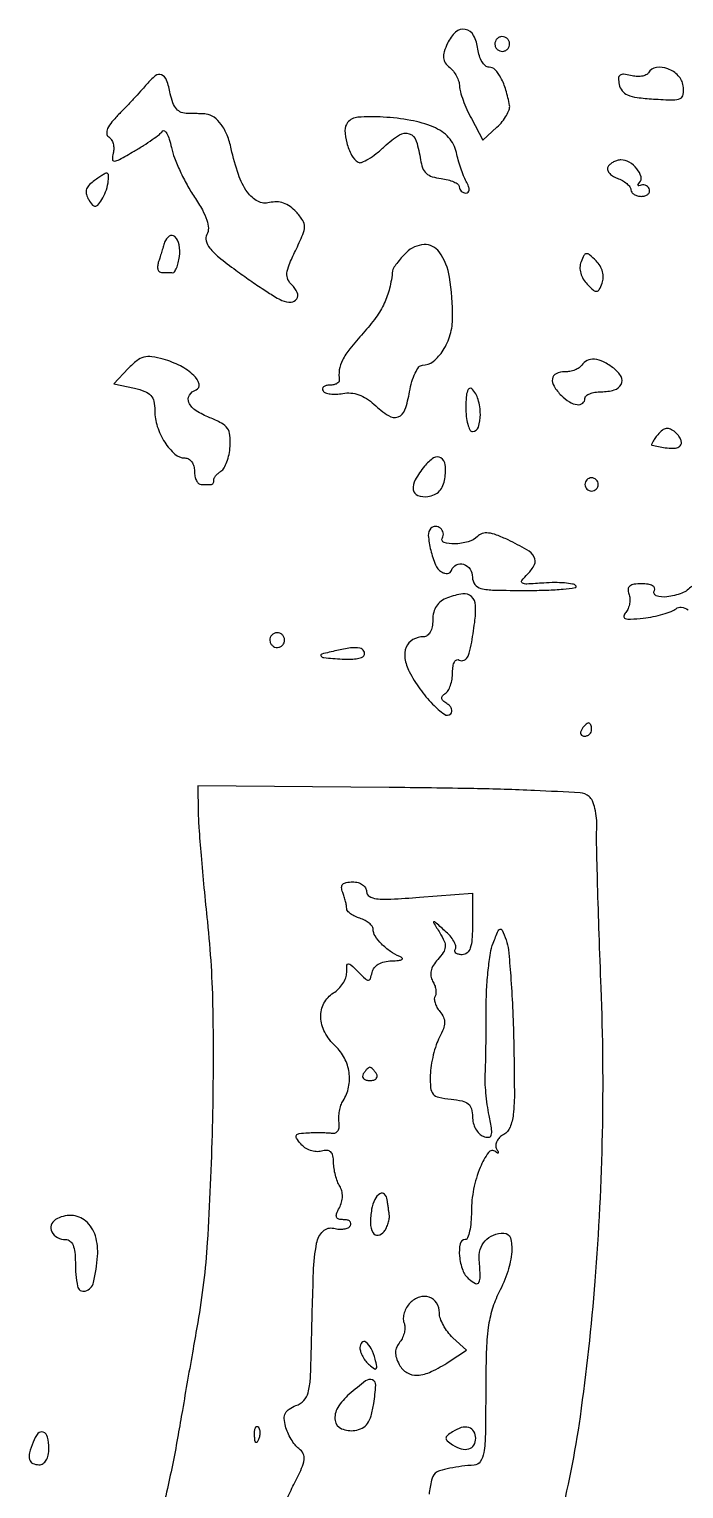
# Model space of a CAD drawing. Extents: x 0 to 5034, y 0 to 2560.
# Drawn here: x 3132 to 3230.9, y 1321.4 to 1541.7 of the extents above; entities that cross this region are included whole.
import ezdxf

# ---------------------------------------------------------------- set-up
doc = ezdxf.new("R2010")
doc.units = 0

msp = doc.modelspace()

# ---------------------------------------------------------------- linework, layer by layer
for points in [[(3195.234318, 1539.614928, 0.02992), (3194.733659, 1538.31527, 0.099205), (3194.633434, 1537.408809, 0.129597), (3194.898158, 1536.673103, 0.068837), (3195.556038, 1535.953493, -0.056431), (3196.111776, 1535.374988, -0.042153), (3196.588149, 1534.629041, -0.043018), (3196.920699, 1533.83828, -0.071713), (3197.041916, 1533.127555, 0.063446), (3197.171085, 1532.286954, 0.017643), (3197.584227, 1531.016803, 0.017509), (3198.158046, 1529.599816, 0.017548), (3198.829222, 1528.227517), (3200.574613, 1524.955035), (3202.704436, 1526.939267, 0.034677), (3203.502655, 1527.793616, 0.03895), (3204.141585, 1528.719055, 0.042498), (3204.54871, 1529.580588, 0.13375), (3204.606042, 1530.21175, 0.029062), (3204.050114, 1532.549778, 0.050314), (3203.287566, 1534.393898, 0.066669), (3202.409776, 1535.608553, 0.205804), (3201.499035, 1536, -0.180007), (3200.952962, 1536.203177, -0.077131), (3200.441214, 1536.805301, -0.062184), (3200.038359, 1537.692415, -0.046822), (3199.816422, 1538.741449, 0.095322), (3199.173213, 1540.784658, 0.225557), (3197.917077, 1541.704488, 0.235887), (3196.45783, 1541.292864, 0.101605)], [(3202.552786, 1540.08541, 0.099038), (3202.401684, 1539.679226, 0.097945), (3202.417584, 1539.244476, 0.097945), (3202.597789, 1538.848514, 0.099038), (3202.91459, 1538.552786, 0.099038), (3203.320774, 1538.401684, 0.097945), (3203.755524, 1538.417584, 0.097945), (3204.151486, 1538.597789, 0.099038), (3204.447214, 1538.91459, 0.099038), (3204.598316, 1539.320774, 0.097945), (3204.582416, 1539.755524, 0.097945), (3204.402211, 1540.151486, 0.099038), (3204.08541, 1540.447214, 0.099038), (3203.679226, 1540.598316, 0.097945), (3203.244476, 1540.582416, 0.097945), (3202.848514, 1540.402211, 0.099038)], [(3225.593364, 1535.151066, -0.153023), (3225.212965, 1534.821759, -0.06443), (3224.556057, 1534.632038, -0.055386), (3223.745566, 1534.598123, -0.046769), (3222.898139, 1534.736888, 0.034435), (3221.840452, 1534.936944, 0.196403), (3221.300296, 1534.787581, 0.231474), (3221.071913, 1534.324543, 0.04782), (3221.158129, 1533.393008, 0.124472), (3221.595816, 1532.452411, 0.12202), (3222.430797, 1531.824533, 0.068078), (3223.873494, 1531.431503, 0.016552), (3226.336138, 1531.192058, 0.008785), (3229.309276, 1531.054435, 0.112383), (3230.396567, 1531.269344, 0.265694), (3230.84533, 1531.881689, 0.063551), (3230.827144, 1533.192058, 0.156134), (3230.090306, 1534.715189, 0.113558), (3228.509828, 1535.760422, 0.128585), (3226.780824, 1535.938077, 0.219383)], [(3149.789427, 1533.434696, -0.011218), (3149.107057, 1532.643204, -0.003563), (3148.055516, 1531.494012, -0.003555), (3146.864975, 1530.229534, -0.003951), (3145.697436, 1529.026199, 0.021227), (3144.520234, 1527.725905, 0.063831), (3143.879692, 1526.717312, 0.12433), (3143.73693, 1525.978737, 0.244921), (3144.034554, 1525.478645, -0.117243), (3144.435529, 1525.076386, -0.071565), (3144.70257, 1524.457741, -0.065343), (3144.801268, 1523.726192, -0.064937), (3144.708246, 1522.992334, 0.065465), (3144.595161, 1522.092624, 0.442189), (3144.89163, 1521.826019, 0.100823), (3145.663824, 1522.065933, 0.005608), (3147.871128, 1523.310539, 0.010507), (3149.307526, 1524.182627, 0.012536), (3150.622401, 1525.066312, 0.011337), (3151.689313, 1525.859805, 0.076107), (3152.141302, 1526.338487, -0.412202), (3152.446471, 1526.39529, -0.116576), (3152.808009, 1525.999944, -0.051796), (3153.18598, 1525.118654, -0.022445), (3153.51039, 1523.88314, 0.038547), (3153.98209, 1522.296348, 0.017191), (3154.832388, 1520.287337, 0.016898), (3155.882269, 1518.213072, 0.021947), (3156.988811, 1516.392901, -0.019641), (3158.18576, 1514.444307, -0.047607), (3158.868161, 1512.901413, -0.069003), (3159.09498, 1511.679186, -0.139879), (3158.871725, 1510.735269, 0.196159), (3158.7534, 1509.776608, 0.104771), (3159.306601, 1508.696593, 0.051925), (3160.681041, 1507.323559, 0.012287), (3163.252001, 1505.342367, 0.006227), (3165.387222, 1503.819524, 0.007163), (3167.463114, 1502.421307, 0.006507), (3169.252575, 1501.285867, 0.040654), (3170.218175, 1500.793997, 0.100787), (3171.585615, 1500.532466, 0.253282), (3172.444229, 1501.010544, 0.251843), (3172.516335, 1501.993964, 0.100133), (3171.704934, 1503.13092, -0.101313), (3171.115474, 1503.96098, -0.131073), (3170.971927, 1504.880246, -0.071813), (3171.294883, 1506.149613, -0.01439), (3172.252126, 1508.285706, 0.011301), (3173.370932, 1510.741552, 0.096798), (3173.623721, 1511.916726, 0.15042), (3173.349114, 1512.872718, 0.039331), (3172.362911, 1514.151481, 0.05246), (3171.44348, 1514.974974, 0.073419), (3170.466105, 1515.482575, 0.077616), (3169.426894, 1515.66901, 0.067225), (3168.325202, 1515.545484, -0.185494), (3166.561775, 1515.759753, -0.11709), (3164.98512, 1517.144965, -0.072155), (3163.637135, 1519.780582, -0.029179), (3162.556159, 1523.680902, 0.041434), (3161.934806, 1525.726873, 0.062852), (3161.039293, 1527.353689, 0.077733), (3159.949906, 1528.446354, 0.130444), (3158.75, 1528.914963, 0.016808), (3158.33505, 1528.947933, 0.003761), (3157.625469, 1528.97502, 0.003898), (3156.805274, 1528.993755, 0.003761), (3155.975, 1529, -0.093067), (3155.012391, 1529.180739, -0.120774), (3154.279861, 1529.694444, -0.09273), (3153.740222, 1530.607282, -0.037911), (3153.35, 1532, 0.035622), (3152.782397, 1534.062048, 0.215217), (3152.03351, 1534.844016, 0.270245), (3151.080688, 1534.705034, 0.052301)], [(3180.143296, 1527.636359, 0.178077), (3179.739849, 1526.436464, 0.058083), (3180.012491, 1524.557993, 0.05753), (3180.731309, 1522.732402, 0.132565), (3181.732862, 1521.6651, 0.24377), (3182.254551, 1521.625711, 0.03326), (3183.261351, 1522.136304, 0.032095), (3184.45751, 1522.954662, 0.021857), (3185.710291, 1524.026871, -0.044067), (3187.961493, 1525.786771, -0.237274), (3189.460657, 1525.951607, -0.231172), (3190.513618, 1524.843785, -0.042074), (3191.154182, 1522, 0.058214), (3191.468303, 1520.788782, 0.116161), (3192.025236, 1519.977041, 0.108971), (3192.912754, 1519.467597, 0.047397), (3194.25, 1519.183578, -0.031666), (3195.303222, 1518.994241, -0.046395), (3196.192187, 1518.685866, -0.056702), (3196.811837, 1518.314506, -0.233512), (3197, 1517.933578, 0.107206), (3197.077259, 1517.57739, 0.099515), (3197.296239, 1517.274238, 0.095828), (3197.62348, 1517.070994, 0.09143), (3198.008474, 1517, 0.178563), (3198.361607, 1517.130266, 0.210398), (3198.51518, 1517.448798, 0.102427), (3198.422663, 1517.988931, 0.030686), (3198.068877, 1518.75, -0.02848), (3197.666271, 1519.606194, -0.013267), (3197.23842, 1520.756564, -0.013095), (3196.852035, 1521.990974, -0.01784), (3196.573123, 1523.123411, 0.069104), (3196.144779, 1524.31984, 0.064516), (3195.398975, 1525.385465, 0.060532), (3194.357886, 1526.281005, 0.049232), (3193.059519, 1526.975346, 0.053162), (3189.670209, 1527.97376, 0.032291), (3185.51565, 1528.456562, 0.027702), (3181.699645, 1528.440316, 0.211661)], [(3219.494772, 1520.991541, 0.191473), (3219.41645, 1520.549102, 0.116787), (3219.643438, 1520.06149, 0.0841), (3220.154657, 1519.599558, 0.053219), (3220.876088, 1519.241541, -0.039884), (3221.647549, 1518.883954, -0.046794), (3222.309348, 1518.424078, -0.053065), (3222.776776, 1517.936163, -0.150708), (3222.940333, 1517.5, 0.14404), (3223.077773, 1517.118404, 0.092472), (3223.423098, 1516.79375, 0.078412), (3223.922095, 1516.574711, 0.064371), (3224.5, 1516.5, 0.066775), (3225.054991, 1516.574452, 0.102364), (3225.485937, 1516.79375, 0.131639), (3225.725715, 1517.11967, 0.15561), (3225.75, 1517.5, 0.103081), (3225.577897, 1517.855903, 0.106648), (3225.279688, 1518.108333, 0.105335), (3224.900697, 1518.217339, 0.098294), (3224.5, 1518.166667, -0.040951), (3224.157867, 1518.08298, -0.29944), (3224.011514, 1518.149014, -0.304858), (3224.015767, 1518.307942, -0.041731), (3224.241324, 1518.574657, 0.273912), (3224.467772, 1519.458954, 0.100864), (3223.843357, 1520.643651, 0.084829), (3222.684912, 1521.650357, 0.137399), (3221.436572, 1522, 0.067554), (3220.885989, 1521.925271, 0.052347), (3220.322271, 1521.703765, 0.05344), (3219.830482, 1521.377482, 0.081344)], [(3141.709787, 1518.75, 0.05108), (3140.987922, 1518.085686, 0.120225), (3140.648505, 1517.442423, 0.134961), (3140.663473, 1516.764632, 0.072367), (3141.018658, 1516, 0.025212), (3141.612385, 1515.18527, 0.226411), (3142.000557, 1515, 0.226077), (3142.389102, 1515.185145, 0.02514), (3142.984687, 1516, 0.057136), (3143.570342, 1517.162269, 0.044479), (3143.939458, 1518.529391, 0.049027), (3144.027331, 1519.670833, 0.408034), (3143.69113, 1520, 0.13351), (3143.499077, 1519.947787, 0.00798), (3142.981701, 1519.632812, 0.011528), (3142.372957, 1519.228851, 0.008226)], [(3152.492937, 1509.563382, 0.000201), (3152.270229, 1508.856061, 0.000121), (3152.007145, 1508.018618, 0.000122), (3151.746393, 1507.187188, 0.000214), (3151.531385, 1506.5, 0.058466), (3151.423351, 1505.925899, 0.098051), (3151.484956, 1505.440625, 0.13744), (3151.701232, 1505.121022, 0.177507), (3152.031385, 1505, -0.002267), (3152.453118, 1504.998088, -0.001673), (3152.91989, 1504.992294, -0.001691), (3153.361012, 1504.983849, -0.00379), (3153.695902, 1504.973765, 0.260842), (3153.986003, 1505.122088, 0.047119), (3154.283848, 1505.675571, 0.040194), (3154.543796, 1506.462173, 0.026431), (3154.720198, 1507.399732, 0.077306), (3154.682249, 1509.191205, 0.15738), (3154.029604, 1510.421639, 0.35556), (3153.187537, 1510.495655, 0.169031)], [(3189.022918, 1508.022918, 0.015369), (3188.242913, 1507.193428, 0.0191), (3187.572404, 1506.37392, 0.017681), (3187.06829, 1505.655978, 0.120088), (3186.92569, 1505.25, -0.035131), (3186.473658, 1502.600612, -0.050601), (3185.680302, 1500.360232, -0.047263), (3184.407282, 1498.216669, -0.026093), (3182.483898, 1495.850497, 0.015102), (3180.463779, 1493.473963, 0.051247), (3179.364059, 1491.76541, 0.077595), (3178.883994, 1490.290225, 0.07925), (3178.881579, 1488.75, -0.211938), (3178.805228, 1488.464248, -0.103366), (3178.507253, 1488.220313, -0.073584), (3178.02925, 1488.054926, -0.046583), (3177.440983, 1488, 0.055748), (3176.882027, 1487.937484, 0.120385), (3176.497128, 1487.745645, 0.189871), (3176.344583, 1487.462066, 0.169554), (3176.417116, 1487.134109, 0.171873), (3176.791647, 1486.833216, 0.051167), (3177.516144, 1486.660417, 0.044697), (3178.428067, 1486.621586, 0.035541), (3179.407001, 1486.737471, -0.067315), (3180.609581, 1486.803024, -0.06354), (3181.811494, 1486.550762, -0.058896), (3182.98914, 1485.979793, -0.045262), (3184.119429, 1485.103362, 0.042826), (3186.308942, 1483.388496, 0.233543), (3187.760213, 1483.213558, 0.228773), (3188.801252, 1484.261504, 0.041253), (3189.5, 1487, -0.02879), (3189.850538, 1488.532046, -0.041936), (3190.346558, 1489.825, -0.049188), (3190.9033, 1490.736264, -0.235215), (3191.43291, 1491, 0.170419), (3193.072786, 1491.57565, 0.082831), (3194.572961, 1493.250891, 0.071493), (3195.636039, 1495.616825, 0.070002), (3196, 1498.203741, 0.03863), (3195.530027, 1504.277637, 0.116354), (3193.975474, 1508.101736, 0.257392), (3191.678517, 1509.208951, 0.184741)], [(3215.4, 1506.6, 0.087473), (3215.240109, 1505.777077, 0.071833), (3215.35279, 1504.887638, 0.067451), (3215.725706, 1504.015676, 0.06172), (3216.326511, 1503.244917, 0.016561), (3217.303527, 1502.330564, 0.199399), (3217.781744, 1502.169149, 0.261743), (3218.157198, 1502.415192, 0.028078), (3218.6, 1503.4, 0.087473), (3218.759891, 1504.222923, 0.071833), (3218.64721, 1505.112362, 0.067451), (3218.274294, 1505.984324, 0.06172), (3217.673489, 1506.755083, 0.016561), (3216.696473, 1507.669436, 0.199399), (3216.218256, 1507.830851, 0.261743), (3215.842802, 1507.584808, 0.028078)], [(3147.003035, 1490.50323), (3144.834757, 1488.195204), (3147.917378, 1487.518147, -0.034964), (3149.511205, 1487.049286, -0.119224), (3150.401628, 1486.448794, -0.135312), (3150.856758, 1485.555352, -0.050583), (3151, 1484.143051, 0.079858), (3151.384277, 1481.752393, 0.062351), (3152.513935, 1479.373233, 0.067937), (3154.031538, 1477.584224, 0.184975), (3155.556704, 1477, -0.137409), (3156.107089, 1476.845834, -0.100202), (3156.576032, 1476.4125, -0.086135), (3156.891734, 1475.764351, -0.07047), (3157, 1475, 0.048028), (3157.073693, 1474.234582, 0.068025), (3157.29375, 1473.5875, 0.088204), (3157.618118, 1473.151477, 0.191087), (3158, 1473), (3158.853125, 1473), (3159.5, 1473, 0.133129), (3159.683803, 1473.049822, 0.116848), (3159.828036, 1473.18747, 0.100763), (3159.909545, 1473.39438, 0.077016), (3159.91459, 1473.638197, -0.150475), (3159.964093, 1473.934263, -0.052462), (3160.19962, 1474.302362, -0.046339), (3160.561274, 1474.677841, -0.039511), (3161.004843, 1475.002993, 0.126341), (3161.471746, 1475.488495, 0.04027), (3161.896717, 1476.405365, 0.037253), (3162.223168, 1477.544679, 0.033879), (3162.390079, 1478.756693, 0.042843), (3162.362588, 1480.421482, 0.130381), (3161.965844, 1481.470926, 0.114939), (3161.066361, 1482.261715, 0.029608), (3159.299825, 1483.078543, -0.050803), (3157.243715, 1484.13706, -0.13621), (3156.163857, 1485.360617, -0.259273), (3156.22468, 1486.464722, -0.164806), (3157.25, 1487.296769, 0.390993), (3157.689357, 1488.161011, 0.137323), (3156.896371, 1489.460079, 0.0681), (3154.861675, 1490.893756, 0.049673), (3152.288235, 1491.917335, 0.033369), (3150.545672, 1492.293464, 0.102181), (3149.345292, 1492.224027, 0.103951), (3148.282417, 1491.686001, 0.035228)], [(3215.5, 1491, -0.111412), (3215.123976, 1490.616444, -0.050262), (3214.49335, 1490.29375, -0.046318), (3213.729296, 1490.074077, -0.046881), (3212.940983, 1490, 0.106016), (3211.644958, 1489.722078, 0.256889), (3211.075086, 1488.965259, 0.17785), (3211.318712, 1487.819524, 0.056024), (3212.428571, 1486.428571, 0.058221), (3213.649755, 1485.462898, 0.108762), (3214.834032, 1485.049162, 0.199327), (3215.650078, 1485.278586, 0.229726), (3216, 1486, -0.222681), (3216.179376, 1486.382793, -0.076538), (3216.717039, 1486.70625, -0.058208), (3217.50628, 1486.92683, -0.039081), (3218.440983, 1487, 0.068639), (3220.422889, 1487.273361, 0.203087), (3221.473404, 1488.113963, 0.260163), (3221.457299, 1489.27913, 0.100231), (3220.350138, 1490.534731, 0.044834), (3218.789474, 1491.510449, 0.093646), (3217.418306, 1491.908276, 0.133106), (3216.311218, 1491.719353, 0.14693)], [(3198, 1484.7, 0.025541), (3198.072474, 1483.282153, 0.040478), (3198.29375, 1482.086875, 0.048699), (3198.61373, 1481.240076, 0.285442), (3199, 1481, 0.325706), (3199.904927, 1481.659437, 0.081246), (3200.193629, 1483.580332, 0.068199), (3199.854847, 1485.834967, 0.121107), (3198.916426, 1487.45, 0.337695), (3198.551325, 1487.505943, 0.189684), (3198.247731, 1487.142995, 0.061835), (3198.05547, 1486.185496, 0.018664)], [(3227.010234, 1480.512331, 0.016104), (3226.555139, 1479.926576, 0.030315), (3226.233209, 1479.421772, 0.037664), (3226.05989, 1479.045648, 0.460042), (3226.127555, 1478.923489, 0.009389), (3228.134974, 1478.550245, 0.044292), (3229.302068, 1478.460752, 0.088127), (3230.028711, 1478.598839, 0.164877), (3230.485019, 1478.97576, 0.167606), (3230.572557, 1479.364575, 0.077973), (3230.434756, 1479.86974, 0.06403), (3230.104058, 1480.409336, 0.050133), (3229.621668, 1480.899024, 0.06121), (3228.902383, 1481.360527, 0.149907), (3228.287252, 1481.453866, 0.136429), (3227.687498, 1481.187331, 0.047209)], [(3191.748481, 1475.748128, 0.042952), (3190.363527, 1473.705385, 0.156076), (3190.055344, 1472.187369, 0.287562), (3190.731287, 1471.333081, 0.12121), (3192.25, 1471.180449, 0.071734), (3193.245672, 1471.471403, 0.094502), (3194.016163, 1472.01679, 0.092065), (3194.545476, 1472.819832, 0.064741), (3194.834665, 1473.865335, 0.057836), (3194.887413, 1475.9739, 0.237435), (3194.231755, 1477.027239, 0.29196), (3193.128064, 1477.004791, 0.075312)], [(3216, 1473, 0.099038), (3216.076342, 1472.618362, 0.097945), (3216.29375, 1472.29375, 0.097945), (3216.618362, 1472.076342, 0.099038), (3217, 1472, 0.099038), (3217.381638, 1472.076342, 0.097945), (3217.70625, 1472.29375, 0.097945), (3217.923658, 1472.618362, 0.099038), (3218, 1473, 0.099038), (3217.923658, 1473.381638, 0.097945), (3217.70625, 1473.70625, 0.097945), (3217.381638, 1473.923658, 0.099038), (3217, 1474, 0.099038), (3216.618362, 1473.923658, 0.097945), (3216.29375, 1473.70625, 0.097945), (3216.076342, 1473.381638, 0.099038)], [(3192.721119, 1466.387786, 0.221778), (3192.326425, 1465.302837, 0.037354), (3192.692769, 1463.064868, 0.038972), (3193.408567, 1460.866915, 0.156712), (3194.311029, 1459.803345, 0.07175), (3194.790449, 1459.593256, 0.105103), (3195.248656, 1459.565584, 0.129401), (3195.612451, 1459.722184, 0.144821), (3195.833333, 1460.032046, -0.194965), (3196.557958, 1460.863675, -0.19855), (3197.65011, 1460.947881, -0.166384), (3198.627256, 1460.213034, -0.150176), (3199, 1459, 0.16041), (3199.355416, 1457.920671, 0.175366), (3200.270833, 1457.311224, 0.054911), (3202.254544, 1457.050955, 0.005186), (3207.166667, 1457, 0.008164), (3210.250666, 1457.050356, 0.015544), (3212.726029, 1457.208346, 0.013579), (3214.532016, 1457.429739, 0.615536), (3214.624069, 1457.709265, 0.155662), (3214.119842, 1457.969565, 0.020638), (3212.913838, 1458.122867, 0.022297), (3211.426364, 1458.183263, 0.017019), (3209.797995, 1458.121286, -0.005332), (3207.214989, 1457.962457, -0.141265), (3206.547992, 1458.118578, -0.461576), (3206.471335, 1458.506049, -0.028968), (3207.349784, 1459.492641, 0.08099), (3208.362514, 1460.899961, 0.251287), (3208.328299, 1462.031134, 0.132397), (3207.221087, 1463.137279, 0.019649), (3204.399158, 1464.614877, 0.019591), (3202.638427, 1465.367386, 0.063106), (3201.403195, 1465.667921, 0.101688), (3200.482467, 1465.584776, 0.123791), (3199.741637, 1465.141637, -0.130417), (3198.372746, 1464.346866, -0.056761), (3196.278487, 1464.023366, -0.088942), (3194.710202, 1464.240469, -0.485955), (3194.457295, 1464.930902, 0.197106), (3194.581676, 1465.680871, 0.163374), (3194.156351, 1466.376533, 0.16871), (3193.409379, 1466.661008, 0.206618)], [(3195.25, 1455.900823, 0.066535), (3194.258392, 1455.37348, 0.090313), (3193.55471, 1454.646358, 0.087864), (3193.139996, 1453.701504, 0.059651), (3193, 1452.532224, -0.047334), (3192.903917, 1451.519558, -0.077413), (3192.613998, 1450.70955, -0.103608), (3192.17, 1450.187431, -0.166413), (3191.622445, 1450, 0.128507), (3190.001267, 1449.576337, 0.168698), (3188.993476, 1448.439545, 0.139211), (3188.797331, 1446.732877, 0.079256), (3189.456438, 1444.746604, 0.035563), (3191.062641, 1442.12491, 0.038891), (3192.981487, 1439.839889, 0.041083), (3194.760439, 1438.303324, 0.369483), (3195.71048, 1438.377146, 0.16129), (3195.883081, 1438.720694, 0.128822), (3195.83713, 1439.134898, 0.098738), (3195.567768, 1439.561159, 0.064295), (3195.114277, 1439.929373, -0.045866), (3194.56418, 1440.343443, -0.173723), (3194.364693, 1440.717555, -0.219479), (3194.470002, 1441.075348, -0.074857), (3194.893237, 1441.434017, 0.124058), (3195.318391, 1441.872148, 0.04728), (3195.674888, 1442.651479, 0.043126), (3195.918177, 1443.610931, 0.040556), (3196, 1444.618034, -0.036543), (3196.068883, 1445.559268, -0.086767), (3196.288466, 1446.223644, -0.170799), (3196.618586, 1446.525167, -0.243498), (3197.007063, 1446.495635, 0.262388), (3197.745011, 1446.465829, 0.178905), (3198.327156, 1447.098422, 0.054611), (3198.807674, 1448.764988, 0.008417), (3199.339217, 1452.171994, 0.044231), (3199.46633, 1454.736339, 0.200782), (3198.848932, 1456.064387, 0.223015), (3197.524749, 1456.474709, 0.054436)], [(3168.552786, 1450.08541, 0.099038), (3168.401684, 1449.679226, 0.097945), (3168.417584, 1449.244476, 0.097945), (3168.597789, 1448.848514, 0.099038), (3168.91459, 1448.552786, 0.099038), (3169.320774, 1448.401684, 0.097945), (3169.755524, 1448.417584, 0.097945), (3170.151486, 1448.597789, 0.099038), (3170.447214, 1448.91459, 0.099038), (3170.598316, 1449.320774, 0.097945), (3170.582416, 1449.755524, 0.097945), (3170.402211, 1450.151486, 0.099038), (3170.08541, 1450.447214, 0.099038), (3169.679226, 1450.598316, 0.097945), (3169.244476, 1450.582416, 0.097945), (3168.848514, 1450.402211, 0.099038)], [(3178.5, 1447.939923, 0.005856), (3176.235131, 1447.380905, 0.507647), (3176.123723, 1447.100023, 0.234735), (3176.524161, 1446.85573, 0.003546), (3179.323105, 1446.632537, 0.024576), (3180.436535, 1446.606546, 0.032443), (3181.447115, 1446.698424, 0.033964), (3182.243525, 1446.879389, 0.183491), (3182.589417, 1447.14468, 0.269779), (3182.607696, 1447.832682, 0.223168), (3182.006604, 1448.272059, 0.080166), (3180.586416, 1448.31763, 0.025596)], [(3215.5, 1436, 0.082592), (3215.343488, 1435.6179, 0.161196), (3215.3746, 1435.29375, 0.182303), (3215.586039, 1435.078288, 0.108972), (3215.940983, 1435, 0.093332), (3216.345238, 1435.076123, 0.09642), (3216.688914, 1435.29375, 0.099167), (3216.918938, 1435.618444, 0.105053), (3217, 1436, 0.042167), (3216.967655, 1436.382849, 0.061769), (3216.870461, 1436.70625, 0.081139), (3216.727648, 1436.92554, 0.210953), (3216.559017, 1437, 0.151918), (3216.34829, 1436.934461, 0.038439), (3216.066025, 1436.70625, 0.035638), (3215.768994, 1436.382774, 0.029505)], [(3182.5, 1384, 0.146489), (3182.397987, 1383.620597, 0.191582), (3182.538811, 1383.29375, 0.134005), (3182.925364, 1383.072951, 0.063222), (3183.5, 1383, 0.063222), (3184.074636, 1383.072951, 0.134005), (3184.461189, 1383.29375, 0.191582), (3184.602013, 1383.620597, 0.146489), (3184.5, 1384, 0.025622), (3184.235369, 1384.382847, 0.032351), (3183.951311, 1384.70625, 0.033983), (3183.686704, 1384.937141, 0.163822), (3183.5, 1385, 0.163822), (3183.313296, 1384.937141, 0.033983), (3183.048689, 1384.70625, 0.032351), (3182.764631, 1384.382847, 0.025622)], [(3183.767607, 1363.564646, 0.050629), (3183.585565, 1361.494528, 0.124861), (3183.977574, 1360.032094, 0.314926), (3184.749716, 1359.658842, 0.194225), (3185.649624, 1360.202666, 0.048138), (3186.008332, 1360.791241, 0.037915), (3186.282121, 1361.486096, 0.039095), (3186.437711, 1362.17733, 0.072939), (3186.436352, 1362.75, -0.001551), (3186.355876, 1363.30154, -0.00107), (3186.268022, 1363.926563, -0.001079), (3186.186122, 1364.527971, -0.002209), (3186.125, 1365, 0.168931), (3185.711659, 1365.836257, 0.34363), (3185.025693, 1365.915534, 0.147107), (3184.251549, 1365.053546, 0.062772)], [(3136.005905, 1362.00365, 0.18243), (3135.363544, 1361.169676, 0.195602), (3135.456608, 1360.14856, 0.154978), (3136.295886, 1359.308148, 0.120215), (3137.559017, 1359, -0.175769), (3138.188933, 1358.7715, -0.120134), (3138.645307, 1358.153015, -0.072421), (3138.917364, 1357.096342, -0.026857), (3139, 1355.559017, 0.045217), (3139.328028, 1351.939169, 0.441178), (3140.488194, 1351.213313, 0.274765), (3141.751291, 1352.535408, 0.03694), (3142.359726, 1356.495799, 0.093552), (3142.028525, 1359.551404, 0.141449), (3140.581602, 1361.781396, 0.17161), (3138.398248, 1362.639032, 0.148057)], [(3189.571429, 1349.428571, 0.063215), (3189.045448, 1348.749641, 0.058418), (3188.688881, 1347.942902, 0.062397), (3188.546336, 1347.135905, 0.10453), (3188.654365, 1346.458326, -0.087472), (3188.785095, 1345.785498, -0.056273), (3188.709496, 1344.992288, -0.054527), (3188.452, 1344.205784, -0.066945), (3188.042482, 1343.551187, 0.066308), (3187.554636, 1342.773586, 0.099437), (3187.372781, 1341.995708, 0.088145), (3187.497166, 1341.1403, 0.042817), (3187.934645, 1340.122118, 0.136493), (3189.097029, 1338.905745, 0.150106), (3190.677113, 1338.521092, 0.096056), (3192.768966, 1339.056832, 0.034463), (3195.463948, 1340.568335), (3198.076455, 1342.280115), (3196.038227, 1344.179013, -0.043106), (3195.258276, 1345.042498, -0.037749), (3194.598729, 1346.064738, -0.039615), (3194.144944, 1347.085432, -0.084992), (3194, 1347.931966, 0.137577), (3193.582594, 1349.420245, 0.1763), (3192.47973, 1350.302839, 0.162982), (3190.994898, 1350.306951, 0.116788)], [(3182, 1342.681462, 0.080412), (3182.102943, 1342.045502, 0.044208), (3182.417514, 1341.320376, 0.042626), (3182.877454, 1340.62274, 0.052548), (3183.421326, 1340.065294, 0.020349), (3184.181956, 1339.484617, 0.366318), (3184.46549, 1339.510471, 0.250532), (3184.562583, 1339.839887, 0.012863), (3184.300619, 1340.958433, 0.050629), (3183.709427, 1342.543717, 0.118006), (3182.905, 1343.512353, 0.384471), (3182.303337, 1343.457285, 0.188544)], [(3180.388305, 1335.657583, 0.076869), (3178.650025, 1333.622882, 0.178457), (3178.25646, 1331.684978, 0.26009), (3179.225876, 1330.440372, 0.136348), (3181.232066, 1330.179863, 0.08464), (3182.34902, 1330.538605, 0.120772), (3183.128686, 1331.222464, 0.085736), (3183.671811, 1332.378129, 0.02702), (3184.079118, 1334.25, 0.022779), (3184.39734, 1337.012771, 0.330162), (3183.89781, 1337.79441, 0.257775), (3182.862228, 1337.648244, 0.016397)], [(3132.606989, 1328.418213, 0.029106), (3132.085385, 1326.779791, 0.127066), (3132.088171, 1325.770736, 0.224239), (3132.560121, 1325.206672, 0.108648), (3133.5, 1325, 0.140575), (3134.11998, 1325.177821, 0.118484), (3134.6, 1325.666667, 0.088208), (3134.90137, 1326.456621, 0.04716), (3135, 1327.5, 0.058786), (3134.801783, 1329.180084, 0.247246), (3134.15382, 1329.919396, 0.325871), (3133.344397, 1329.7009, 0.07783)], [(3166.683114, 1328.8125, -0.054073), (3166.461564, 1328.395823, -0.470617), (3166.279315, 1328.37858, -0.168741), (3166.137993, 1328.670344, -0.018894), (3166.078947, 1329.416667, -0.028489), (3166.089945, 1330.112848, -0.077125), (3166.200665, 1330.592839, -0.208169), (3166.385309, 1330.77538, -0.296942), (3166.604167, 1330.729167, -0.126455), (3166.797407, 1330.402231, -0.060344), (3166.876576, 1329.916927, -0.05415), (3166.839148, 1329.359369, -0.051402)], [(3196, 1329.983744, 0.025191), (3195.185258, 1329.388663, 0.226139), (3195, 1329, 0.226139), (3195.185258, 1328.611337, 0.025191), (3196, 1328.016256, 0.071614), (3197.314509, 1327.401455, 0.143088), (3198.452148, 1327.389797, 0.19007), (3199.210818, 1327.966134, 0.137221), (3199.5, 1329, 0.137221), (3199.210818, 1330.033866, 0.19007), (3198.452148, 1330.610203, 0.143088), (3197.314509, 1330.598545, 0.071614)]]:
    msp.add_lwpolyline(points, format="xyb", close=True)
for points in [[(3232.127555, 1457.655726, -0.128312), (3230.643882, 1456.588779, -0.063139), (3228.371187, 1456.027533, -0.11547), (3226.776513, 1456.209995, -0.477064), (3226.5, 1457, 0.25088), (3226.523842, 1457.384298, 0.16619), (3226.212777, 1457.712221, 0.084535), (3225.538029, 1457.931144, 0.036283), (3224.590402, 1458, 0.031514), (3223.411446, 1457.925619, 0.134421), (3222.765878, 1457.657795, 0.222764), (3222.525687, 1457.1872, 0.100327), (3222.64326, 1456.487265, -0.078538), (3222.786584, 1455.813685, -0.056036), (3222.740997, 1455.042676, -0.05572), (3222.524361, 1454.295883, -0.074905), (3222.160823, 1453.69378, 0.118805), (3221.871772, 1453.104787, 0.385677), (3222.068718, 1452.757983, 0.096838), (3222.894255, 1452.654207, 0.01071), (3224.798948, 1452.82502, 0.020755), (3226.307673, 1453.056692, 0.021225), (3227.780604, 1453.411393, 0.02156), (3229.028323, 1453.827467, 0.078083), (3229.752046, 1454.242647, -0.209356), (3230.555225, 1454.459698, -0.101798), (3231.572719, 1454.086309, -0.05381)], [(3212.064107, 1316, 0.028757), (3215.300771, 1332.25314, 0.01513), (3217.537879, 1352.731275, 0.014428), (3218.647002, 1375.028776, 0.015133), (3218.44011, 1397, -0.001355), (3218.139851, 1405.117863, -0.001765), (3217.911346, 1412.551073, -0.00131), (3217.758155, 1418.78175, -0.016212), (3217.782953, 1421.152589, 0.034203), (3217.745235, 1422.631422, 0.036778), (3217.504666, 1424.055047, 0.039597), (3217.114536, 1425.232002, 0.120286), (3216.615519, 1425.904128, 0.159741), (3215.281121, 1426.4308, 0.003639), (3208.367481, 1426.789499, 0.006525), (3199.207247, 1427.078212, 0.002465), (3186.395683, 1427.251539), (3157.5, 1427.5), (3157.561991, 1423.5, 0.014395), (3157.663272, 1421.214438, 0.002645), (3157.993954, 1417.003125, 0.002839), (3158.434999, 1412.078963, 0.00258), (3158.945453, 1407, -0.022362), (3159.758491, 1393.6021, -0.009993), (3159.686194, 1375.933734, -0.009829), (3158.92663, 1358.576675, -0.027573), (3157.488548, 1346.5, 0.000146), (3156.783245, 1342.472441, 0.000093), (3155.96622, 1337.79375, 0.000094), (3155.167521, 1333.209903, 0.000175), (3154.523154, 1329.5, -0.013095), (3152.905027, 1321.426778, -0.009448), (3150.696054, 1312.511935, -0.009466)], [(3170.917536, 1319.681266, -0.01722), (3172.018299, 1322.035869, 0.011358), (3173.187017, 1324.461306, 0.071354), (3173.570983, 1325.777492, 0.152797), (3173.42523, 1326.670072, 0.117236), (3172.786209, 1327.431025, -0.064932), (3172.191559, 1328.005968, -0.032666), (3171.594782, 1328.864833, -0.031776), (3171.085017, 1329.84779, -0.040659), (3170.751212, 1330.810959, -0.050027), (3170.572037, 1331.977739, -0.130975), (3170.745736, 1332.800492, -0.134168), (3171.302068, 1333.41559, -0.053642), (3172.327678, 1333.925772, 0.113056), (3173.507421, 1334.697982, 0.126474), (3174.174514, 1335.878213, 0.053728), (3174.505723, 1337.991125, 0.006784), (3174.665621, 1342.614813, -0.003155), (3174.978381, 1354.063507, -0.037789), (3175.459797, 1358.455966, -0.154258), (3176.429669, 1360.270749, -0.263256), (3178.044352, 1360.698653, 0.047283), (3178.83322, 1360.570307, 0.055743), (3179.588626, 1360.604008, 0.064774), (3180.201587, 1360.783805, 0.151783), (3180.558021, 1361.09388, 0.164315), (3180.637629, 1361.437193, 0.19062), (3180.485234, 1361.733827, 0.12329), (3180.094307, 1361.934449, 0.057264), (3179.523833, 1362, -0.061221), (3178.789973, 1362.090194, -0.252896), (3178.470943, 1362.381488, -0.177908), (3178.479588, 1362.898311, -0.030644), (3178.895041, 1363.803882, 0.056689), (3179.228855, 1364.644178, 0.062417), (3179.351175, 1365.510866, 0.066148), (3179.254585, 1366.335728, 0.07902), (3178.945537, 1367.053882, -0.051454), (3178.593392, 1367.762369, -0.026447), (3178.294883, 1368.70864, -0.025975), (3178.088081, 1369.724871, -0.035444), (3178.015313, 1370.65638, 0.046874), (3177.913859, 1371.659653, 0.160075), (3177.596592, 1372.224311, 0.185138), (3177.04032, 1372.443464, 0.066333), (3176.180143, 1372.336858, -0.086995), (3175.387312, 1372.271519, -0.061469), (3174.512235, 1372.461798, -0.060291), (3173.691363, 1372.865771, -0.075218), (3173.057699, 1373.430477, -0.029035), (3172.411039, 1374.308743, -0.293388), (3172.408501, 1374.742017, -0.224085), (3172.822815, 1375.00467, -0.018557), (3174.127555, 1375.118483, -0.008925), (3175.132879, 1375.150714, -0.007651), (3176.191764, 1375.149547, -0.007726), (3177.153698, 1375.118892, -0.021815), (3177.82313, 1375.057852, 0.137285), (3178.319349, 1375.126927, 0.150804), (3178.686566, 1375.442899, 0.116755), (3178.871728, 1375.986212, 0.064894), (3178.848088, 1376.68937, -0.051756), (3178.800235, 1377.48871, -0.035291), (3178.904041, 1378.393919, -0.035574), (3179.131282, 1379.262644, -0.05815), (3179.457274, 1379.949502, 0.088677), (3180.285094, 1382.007668, 0.086894), (3180.356944, 1384.240387, 0.085775), (3179.66327, 1386.388778, 0.083484), (3178.284263, 1388.202674, -0.083498), (3176.694094, 1390.294449, -0.112471), (3176.086016, 1392.585913, -0.129815), (3176.559486, 1394.675731, -0.133679), (3178, 1396.232073, 0.058926), (3178.765035, 1396.845637, 0.050338), (3179.4125, 1397.652015, 0.052762), (3179.853715, 1398.519516, 0.091525), (3180, 1399.311975, -0.017001), (3180.037812, 1400.423701, -0.381156), (3180.249997, 1400.631305, -0.203776), (3180.6174, 1400.494742, -0.006871), (3181.75, 1399.392836, 0.010274), (3182.836251, 1398.35032, 0.179355), (3183.281648, 1398.167563, 0.33514), (3183.581454, 1398.378138, 0.030371), (3183.823324, 1399.321407, -0.119111), (3184.143178, 1400.023662, -0.094367), (3184.773179, 1400.574128, -0.076906), (3185.68484, 1400.934496, -0.048398), (3186.823324, 1401.078947, 0.016381), (3187.849256, 1401.142889, 0.102918), (3188.347871, 1401.297192, 0.497828), (3188.377305, 1401.503452, 0.104045), (3188.017857, 1401.739662, -0.058566), (3186.592713, 1402.501718, -0.04756), (3185.270279, 1403.622581, -0.049944), (3184.301329, 1404.838457, -0.144251), (3184, 1405.861184, 0.161721), (3183.857009, 1406.291715, 0.060826), (3183.4125, 1406.756753, 0.052113), (3182.765283, 1407.18295, 0.042743), (3182, 1407.5, -0.036229), (3181.234466, 1407.805549, -0.046707), (3180.5875, 1408.19824, -0.054411), (3180.13852, 1408.614492, -0.180547), (3180, 1408.9856, 0.046357), (3179.959768, 1409.418611, 0.01481), (3179.821697, 1410.051145, 0.014637), (3179.625367, 1410.750196, 0.015835), (3179.393011, 1411.418213, -0.076984), (3179.235583, 1412.147008, -0.207384), (3179.413414, 1412.634337, -0.16083), (3179.939105, 1412.916765, -0.043546), (3180.893011, 1413, -0.065628), (3181.711251, 1412.892136, -0.086871), (3182.391351, 1412.575735, -0.103529), (3182.839757, 1412.099893, -0.13822), (3183, 1411.531302, 0.26541), (3183.40646, 1410.819519, 0.10716), (3184.50674, 1410.455413, 0.039776), (3186.670734, 1410.397917, 0.006004), (3191, 1410.679519), (3199, 1411.296435), (3199, 1406.648217, -0.015384), (3198.929081, 1404.343827, -0.065613), (3198.66615, 1402.995376, -0.135515), (3198.179373, 1402.273057, -0.178977), (3197.440983, 1402, -0.055782), (3196.882052, 1402.062552, -0.120452), (3196.497211, 1402.254491, -0.189891), (3196.344748, 1402.538219, -0.169431), (3196.417402, 1402.866353, 0.215454), (3196.477529, 1403.329305, 0.056798), (3196.173369, 1404.031536, 0.047077), (3195.606605, 1404.831672, 0.033395), (3194.834765, 1405.616353, 0.001133), (3193.330024, 1406.948457, 0.283551), (3193.16075, 1406.977471, 0.46243), (3193.119683, 1406.854236, 0.001517), (3194.063958, 1405.305939, -0.03289), (3194.727291, 1404.046993, -0.12452), (3194.877937, 1403.176763, -0.129064), (3194.594404, 1402.357184, -0.036464), (3193.756202, 1401.2831, 0.045854), (3193.092814, 1400.399352, 0.080106), (3192.74352, 1399.555378, 0.096982), (3192.712413, 1398.761698, 0.10018), (3192.984607, 1398.024906, -0.048444), (3193.283975, 1397.41572, -0.05037), (3193.455746, 1396.768177, -0.055681), (3193.483663, 1396.179566, -0.123046), (3193.347927, 1395.753941, 0.152381), (3193.237614, 1395.323963, 0.061804), (3193.343919, 1394.721825, 0.053419), (3193.629932, 1394.054539, 0.045294), (3194.064646, 1393.422106, -0.062346), (3194.615579, 1392.559146, -0.114419), (3194.793252, 1391.748699, -0.090836), (3194.610905, 1390.816677, -0.029262), (3194.017856, 1389.533365, 0.041711), (3193.517945, 1388.376921, 0.021658), (3193.080975, 1386.864952, 0.021379), (3192.7641, 1385.262969, 0.030364), (3192.630997, 1383.817454, 0.026498), (3192.673279, 1381.884621, 0.160625), (3193.05214, 1380.971738, 0.164084), (3193.895085, 1380.473742, 0.02796), (3195.763877, 1380.186642, -0.028973), (3197.445391, 1379.924827, -0.118668), (3198.369098, 1379.480194, -0.158272), (3198.844549, 1378.741684, -0.064606), (3199, 1377.54363, 0.064747), (3199.121912, 1376.606128, 0.061644), (3199.480017, 1375.714113, 0.066352), (3200.009066, 1374.999681, 0.109048), (3200.6341, 1374.586915, 0.09281), (3201.450989, 1374.437153, 0.334927), (3201.846423, 1374.737851, 0.108092), (3201.897483, 1375.603161, 0.009973), (3201.518481, 1377.729926, -0.014274), (3201.243034, 1379.356478, -0.011322), (3201.035728, 1381.126916, -0.011485), (3200.91835, 1382.778525, -0.027891), (3200.927862, 1384, 0.010136), (3200.988741, 1385.405644, 0.002061), (3201.035829, 1387.898218, 0.002172), (3201.066044, 1390.79711, 0.002035), (3201.071993, 1393.759891, -0.013315), (3201.145223, 1396.740286, -0.013592), (3201.377046, 1399.692097, -0.013463), (3201.716678, 1402.240703, -0.053625), (3202.131494, 1403.759891, -0.005048), (3202.881631, 1405.61748, -0.239326), (3203.180619, 1405.872957, -0.366533), (3203.472076, 1405.726596, -0.008981), (3204.077938, 1404.230593, -0.067291), (3204.434, 1402.726562, -0.005833), (3204.774563, 1398.795381, -0.007594), (3205.055945, 1394.076886, -0.005825), (3205.224955, 1388.91457, -0.00349), (3205.331804, 1381.336661, -0.028321), (3205.160048, 1377.870238, -0.069827), (3204.679289, 1375.951972, -0.170047), (3203.728968, 1374.872517, 0.065702), (3203.102847, 1374.403146, 0.08357), (3202.678325, 1373.820355, 0.100086), (3202.516105, 1373.218538, 0.147128), (3202.639293, 1372.68854, -0.01765), (3202.865449, 1372.259637, -0.184563), (3202.882019, 1372.065, -0.504033), (3202.779184, 1372.026649, -0.039744), (3202.508793, 1372.234866, 0.443873), (3201.420085, 1372.125815, 0.062007), (3200.170718, 1369.900681, 0.04719), (3199.177278, 1366.613028, 0.04949), (3198.839034, 1363.25, -0.020322), (3198.770609, 1361.621026, -0.032785), (3198.565737, 1360.248437, -0.03531), (3198.273475, 1359.248294, -0.313698), (3197.916667, 1359, 0.35492), (3197.140288, 1358.369468, 0.076023), (3197.038001, 1356.506061, 0.063996), (3197.523761, 1354.3811, 0.132141), (3198.5, 1353, 0.06017), (3199.480368, 1352.36811, 0.404632), (3199.979649, 1352.531713, 0.132895), (3200.178326, 1353.416359, 0.010083), (3200.021335, 1355.885758, -0.09172), (3200.182291, 1357.501761, -0.114479), (3200.916775, 1358.814332, -0.114387), (3202.154698, 1359.670141, -0.091466), (3203.75, 1359.984687, -0.340422), (3204.729642, 1359.249216, -0.088697), (3204.926239, 1357.156038, -0.058202), (3204.327272, 1354.194484, -0.038998), (3203, 1351, 0.044525), (3201.981431, 1348.470067, 0.040237), (3201.384067, 1345.71249, 0.026212), (3201.083482, 1341.986062, 0.007019), (3201, 1336.039838, -0.003913), (3200.949801, 1329.625932, -0.035137), (3200.708638, 1326.825311, -0.105614), (3200.182918, 1325.456063, -0.242085), (3199.25, 1324.923489, 0.019734), (3197.39165, 1324.768599, 0.020273), (3195.568096, 1324.468402, 0.01782), (3194.029965, 1324.093081, 0.128304), (3193.377009, 1323.710342, 0.142205), (3192.804653, 1322.669793, 0.027877), (3192.45097, 1320.540851, 0.03042)]]:
    msp.add_lwpolyline(points, format="xyb")

doc.saveas('drawing.dxf')
